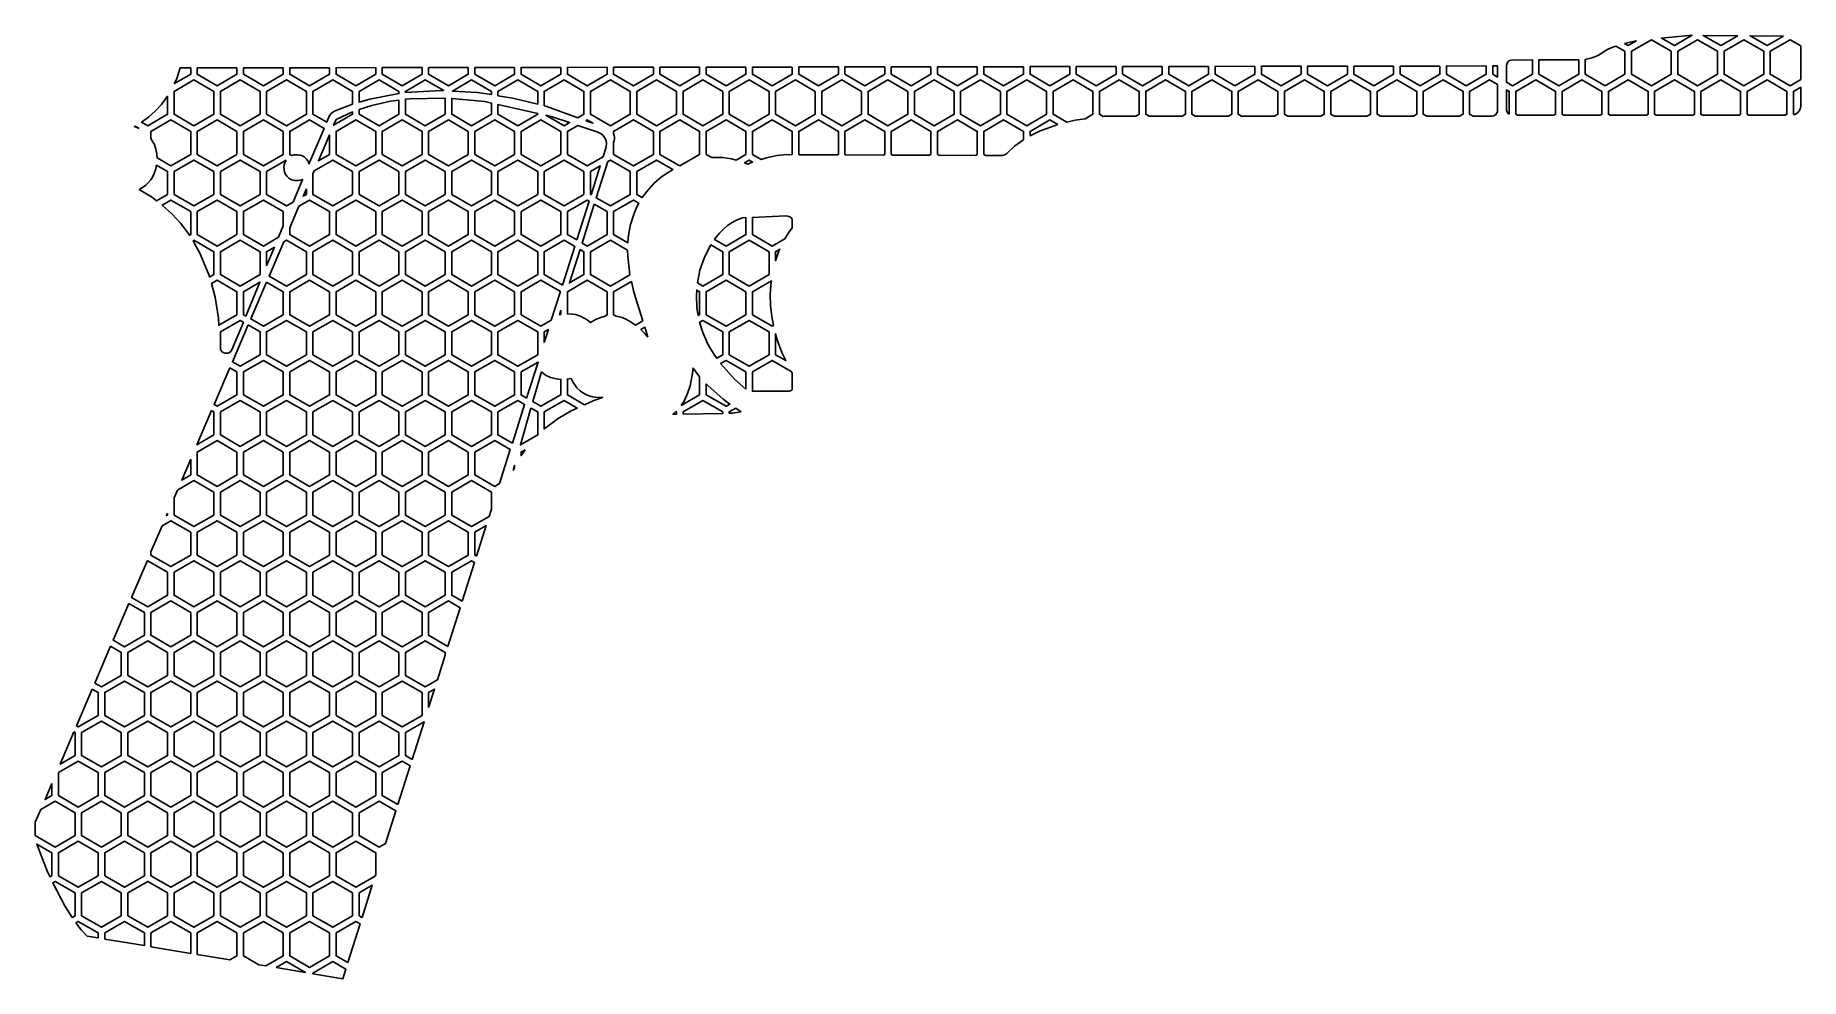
# Model space of a CAD drawing. Header units: millimetres. Extents: x 167 to 301, y -139 to -67.
import ezdxf

# ---------------------------------------------------------------- set-up
doc = ezdxf.new("R2010")
doc.units = ezdxf.units.MM

# ---------------------------------------------------------------- blocks, each defined once
blk = doc.blocks.new('HEX')
blk.add_lwpolyline([(1.516, 0.875), (0, 1.75), (-1.516, 0.875), (-1.516, -0.875), (0, -1.75), (1.516, -0.875)], close=True)

msp = doc.modelspace()

# ---------------------------------------------------------------- linework, layer by layer
for points in [[(287.998, -67.521), (288.902, -67.333), (288.288, -67.688), (287.998, -67.521)], [(293.173, -66.9), (291.819, -67.688), (290.823, -67.113), (293.173, -66.9)], [(296.663, -66.929), (295.35, -67.688), (293.997, -66.907), (296.663, -66.929)], [(300.143, -66.959), (298.881, -67.688), (297.581, -66.937), (300.143, -66.959)], [(301.448, -70.283), (300.646, -70.746), (299.131, -69.871), (299.131, -68.121), (300.646, -67.246), (301.448, -67.709), (301.448, -70.283)], [(285.736, -68.545), (285.966, -68.442), (286.187, -68.319), (286.595, -68.044), (286.855, -67.908), (287.183, -67.77), (287.344, -67.72), (288.038, -68.121), (288.038, -69.871), (286.522, -70.746), (285.007, -69.871), (285.007, -68.737), (285.497, -68.628), (285.736, -68.545)], [(177.504, -70.206), (177.768, -69.387), (178.574, -69.386), (178.574, -69.871), (177.332, -70.587), (177.504, -70.206)], [(182.105, -69.381), (182.105, -69.871), (180.589, -70.746), (179.074, -69.871), (179.074, -69.386), (182.105, -69.381)], [(185.636, -69.376), (185.636, -69.871), (184.121, -70.746), (182.605, -69.871), (182.605, -69.38), (185.636, -69.376)], [(189.167, -69.371), (189.167, -69.871), (187.652, -70.746), (186.136, -69.871), (186.136, -69.375), (189.167, -69.371)], [(192.698, -69.365), (192.698, -69.871), (191.183, -70.746), (189.667, -69.871), (189.667, -69.37), (192.698, -69.365)], [(196.229, -69.36), (196.229, -69.871), (194.714, -70.746), (193.198, -69.871), (193.198, -69.365), (196.229, -69.36)], [(199.76, -69.355), (199.76, -69.871), (198.245, -70.746), (196.729, -69.871), (196.729, -69.359), (199.76, -69.355)], [(203.292, -69.35), (203.292, -69.871), (201.776, -70.746), (200.26, -69.871), (200.26, -69.354), (203.292, -69.35)], [(206.823, -69.345), (206.823, -69.871), (205.307, -70.746), (203.792, -69.871), (203.792, -69.349), (206.823, -69.345)], [(210.354, -69.339), (210.354, -69.871), (208.838, -70.746), (207.323, -69.871), (207.323, -69.344), (210.354, -69.339)], [(213.885, -69.334), (213.885, -69.871), (212.369, -70.746), (210.854, -69.871), (210.854, -69.339), (213.885, -69.334)], [(217.416, -69.329), (217.416, -69.871), (215.9, -70.746), (214.385, -69.871), (214.385, -69.333), (217.416, -69.329)], [(220.947, -69.324), (220.947, -69.871), (219.431, -70.746), (217.916, -69.871), (217.916, -69.328), (220.947, -69.324)], [(224.478, -69.319), (224.478, -69.871), (222.963, -70.746), (221.447, -69.871), (221.447, -69.323), (224.478, -69.319)], [(228.009, -69.313), (228.009, -69.871), (226.494, -70.746), (224.978, -69.871), (224.978, -69.318), (228.009, -69.313)], [(231.54, -69.308), (231.54, -69.871), (230.025, -70.746), (228.509, -69.871), (228.509, -69.313), (231.54, -69.308)], [(235.071, -69.303), (235.071, -69.871), (233.556, -70.746), (232.04, -69.871), (232.04, -69.307), (235.071, -69.303)], [(238.602, -69.298), (238.602, -69.871), (237.087, -70.746), (235.571, -69.871), (235.571, -69.302), (238.602, -69.298)], [(242.134, -69.293), (242.134, -69.871), (240.618, -70.746), (239.102, -69.871), (239.102, -69.297), (242.134, -69.293)], [(245.665, -69.287), (245.665, -69.871), (244.149, -70.746), (242.634, -69.871), (242.634, -69.292), (245.665, -69.287)], [(249.196, -69.282), (249.196, -69.871), (247.68, -70.746), (246.165, -69.871), (246.165, -69.287), (249.196, -69.282)], [(252.727, -69.277), (252.727, -69.871), (251.211, -70.746), (249.696, -69.871), (249.696, -69.281), (252.727, -69.277)], [(256.258, -69.272), (256.258, -69.871), (254.742, -70.746), (253.227, -69.871), (253.227, -69.276), (256.258, -69.272)], [(259.789, -69.266), (259.789, -69.871), (258.273, -70.746), (256.758, -69.871), (256.758, -69.271), (259.789, -69.266)], [(263.32, -69.261), (263.32, -69.871), (261.804, -70.746), (260.289, -69.871), (260.289, -69.266), (263.32, -69.261)], [(266.851, -69.256), (266.851, -69.871), (265.336, -70.746), (263.82, -69.871), (263.82, -69.261), (266.851, -69.256)], [(270.382, -69.251), (270.382, -69.871), (268.867, -70.746), (267.351, -69.871), (267.351, -69.255), (270.382, -69.251)], [(273.913, -69.246), (273.913, -69.871), (272.398, -70.746), (270.882, -69.871), (270.882, -69.25), (273.913, -69.246)], [(277.444, -69.24), (277.444, -69.871), (275.929, -70.746), (274.413, -69.871), (274.413, -69.245), (277.444, -69.24)], [(278.316, -69.239), (278.315, -70.085), (277.944, -69.871), (277.944, -69.24), (278.316, -69.239)], [(279.006, -69.172), (279.038, -69.045), (279.104, -68.936), (279.234, -68.828), (279.356, -68.784), (280.975, -68.771), (280.975, -69.871), (279.46, -70.746), (279.006, -70.483), (279.006, -69.172)], [(284.507, -68.765), (284.507, -69.871), (282.991, -70.746), (281.475, -69.871), (281.475, -68.77), (284.507, -68.765)], [(190.933, -72.155), (189.589, -72.669), (189.434, -72.755), (189.3, -72.868), (189.189, -73.005), (189.144, -73.081), (188.952, -73.535), (187.902, -72.929), (187.902, -71.179), (189.417, -70.304), (190.933, -71.179), (190.933, -72.155)], [(192.25, -71.762), (191.433, -72.006), (191.433, -71.179), (192.948, -70.304), (194.464, -71.179), (194.464, -71.35), (192.25, -71.762)], [(197.728, -71.104), (194.975, -71.255), (194.964, -71.257), (194.964, -71.179), (196.479, -70.304), (197.881, -71.113), (197.728, -71.104)], [(200.469, -71.262), (198.543, -71.151), (200.01, -70.304), (201.526, -71.179), (201.526, -71.428), (200.469, -71.262)], [(203.159, -71.685), (202.026, -71.507), (202.026, -71.179), (203.542, -70.304), (205.057, -71.179), (205.057, -72.152), (203.159, -71.685)], [(205.762, -72.326), (205.557, -72.275), (205.557, -71.179), (207.073, -70.304), (208.588, -71.179), (208.588, -72.929), (208.13, -73.193), (205.762, -72.326)], [(246.088, -73.373), (245.444, -73.532), (244.399, -72.929), (244.399, -71.179), (245.915, -70.304), (247.43, -71.179), (247.43, -72.929), (246.834, -73.273), (246.088, -73.373)], [(248.326, -73.073), (248.207, -73.089), (247.93, -72.929), (247.93, -71.179), (249.446, -70.304), (250.961, -71.179), (250.961, -72.929), (250.711, -73.073), (248.326, -73.073)], [(251.712, -73.074), (251.461, -72.929), (251.461, -71.179), (252.977, -70.304), (254.492, -71.179), (254.492, -72.929), (254.24, -73.074), (251.712, -73.074)], [(255.245, -73.075), (254.992, -72.929), (254.992, -71.179), (256.508, -70.304), (258.023, -71.179), (258.023, -72.929), (257.769, -73.075), (255.245, -73.075)], [(258.778, -73.076), (258.523, -72.929), (258.523, -71.179), (260.039, -70.304), (261.554, -71.179), (261.554, -72.929), (261.299, -73.076), (258.778, -73.076)], [(262.311, -73.076), (262.054, -72.929), (262.054, -71.179), (263.57, -70.304), (265.086, -71.179), (265.086, -72.929), (264.828, -73.077), (262.311, -73.076)], [(265.843, -73.077), (265.586, -72.929), (265.586, -71.179), (267.101, -70.304), (268.617, -71.179), (268.617, -72.929), (268.358, -73.078), (265.843, -73.077)], [(269.376, -73.078), (269.117, -72.929), (269.117, -71.179), (270.632, -70.304), (272.148, -71.179), (272.148, -72.929), (271.887, -73.079), (269.376, -73.078)], [(272.909, -73.079), (272.648, -72.929), (272.648, -71.179), (274.163, -70.304), (275.679, -71.179), (275.679, -72.929), (275.417, -73.08), (272.909, -73.079)], [(278.306, -72.71), (278.259, -72.838), (278.145, -72.976), (278.029, -73.046), (277.895, -73.081), (276.441, -73.08), (276.179, -72.929), (276.179, -71.179), (277.694, -70.304), (278.315, -70.662), (278.306, -72.71)], [(279.21, -72.929), (279.132, -72.875), (279.056, -72.773), (279.006, -72.607), (279.006, -71.061), (279.21, -71.179), (279.21, -72.929)], [(279.836, -73.002), (279.71, -72.929), (279.71, -71.179), (281.225, -70.304), (282.741, -71.179), (282.741, -72.929), (282.615, -73.001), (279.836, -73.002)], [(283.367, -73.001), (283.241, -72.929), (283.241, -71.179), (284.757, -70.304), (286.272, -71.179), (286.272, -72.929), (286.147, -73.001), (283.367, -73.001)], [(286.897, -73.001), (286.772, -72.929), (286.772, -71.179), (288.288, -70.304), (289.803, -71.179), (289.803, -72.929), (289.678, -73.001), (286.897, -73.001)], [(290.428, -73.001), (290.303, -72.929), (290.303, -71.179), (291.819, -70.304), (293.334, -71.179), (293.334, -72.929), (293.21, -73), (290.428, -73.001)], [(293.959, -73), (293.834, -72.929), (293.834, -71.179), (295.35, -70.304), (296.865, -71.179), (296.865, -72.929), (296.742, -73), (293.959, -73)], [(297.489, -73), (297.365, -72.929), (297.365, -71.179), (298.881, -70.304), (300.396, -71.179), (300.396, -72.929), (300.273, -73), (297.489, -73)], [(301.448, -72.317), (301.396, -72.536), (301.327, -72.666), (301.236, -72.779), (301.124, -72.873), (300.996, -72.943), (300.951, -72.96), (300.896, -72.929), (300.896, -71.179), (301.448, -70.86), (301.448, -72.317)], [(175.355, -73.145), (175.865, -72.696), (176.344, -72.182), (176.808, -71.556), (176.808, -72.929), (175.293, -73.804), (174.826, -73.534), (175.355, -73.145)], [(189.674, -73.319), (190.933, -72.747), (190.933, -72.929), (189.482, -73.766), (189.674, -73.319)], [(192.405, -72.253), (193.83, -71.936), (194.464, -71.851), (194.464, -72.929), (192.948, -73.804), (191.433, -72.929), (191.433, -72.572), (192.405, -72.253)], [(195.276, -71.744), (197.995, -71.685), (197.995, -72.929), (196.479, -73.804), (194.964, -72.929), (194.964, -71.785), (195.276, -71.744)], [(201.026, -71.958), (201.526, -72.07), (201.526, -72.929), (200.01, -73.804), (198.495, -72.929), (198.495, -71.712), (201.026, -71.958)], [(205.057, -72.862), (205.057, -72.929), (203.542, -73.804), (202.026, -72.929), (202.026, -72.182), (205.057, -72.862)], [(174.631, -73.999), (174.282, -73.87), (174.343, -73.833), (174.631, -73.999)], [(175.989, -75.962), (175.918, -75.592), (175.799, -75.237), (175.721, -75.067), (175.543, -74.767), (175.543, -74.237), (177.058, -73.362), (178.574, -74.237), (178.574, -75.987), (177.058, -76.862), (176.007, -76.255), (175.989, -75.962)], [(187.602, -76.729), (187.537, -76.541), (187.414, -76.339), (187.24, -76.174), (187.096, -76.092), (186.93, -76.036), (186.741, -76.01), (186.48, -76.025), (186.292, -76.077), (186.136, -75.987), (186.136, -74.237), (187.652, -73.362), (188.756, -73.999), (187.602, -76.729)], [(206.095, -73.095), (207.491, -73.562), (207.073, -73.804), (205.685, -73.003), (206.095, -73.095)], [(209.91, -74.424), (210.049, -74.551), (210.205, -74.78), (210.271, -74.953), (210.303, -75.137), (210.285, -75.421), (210.05, -76.162), (208.838, -76.862), (207.323, -75.987), (207.323, -74.237), (208.124, -73.774), (209.655, -74.286), (209.91, -74.424)], [(208.742, -73.417), (208.838, -73.362), (209.27, -73.611), (208.742, -73.417)], [(210.898, -74.948), (210.919, -74.811), (210.919, -74.673), (210.898, -74.537), (210.854, -74.404), (210.854, -74.237), (212.369, -73.362), (213.885, -74.237), (213.885, -75.987), (212.369, -76.862), (210.854, -75.987), (210.854, -75.09), (210.898, -74.948)], [(215.899, -76.861), (214.385, -75.987), (214.385, -74.237), (215.9, -73.362), (217.416, -74.237), (217.416, -75.987), (215.899, -76.861)], [(219.837, -76.323), (219.178, -76.234), (218.515, -76.217), (218.34, -76.232), (217.916, -75.987), (217.916, -74.237), (219.431, -73.362), (220.947, -74.237), (220.947, -75.987), (220.203, -76.416), (219.837, -76.323)], [(224.063, -76.007), (223.304, -76.075), (222.517, -76.241), (222.101, -76.364), (221.447, -75.987), (221.447, -74.237), (222.963, -73.362), (224.478, -74.237), (224.478, -75.987), (224.44, -76.009), (224.063, -76.007)], [(225.021, -76.011), (224.978, -75.987), (224.978, -74.237), (226.494, -73.362), (228.009, -74.237), (228.009, -75.987), (227.945, -76.023), (225.021, -76.011)], [(228.577, -76.026), (228.509, -75.987), (228.509, -74.237), (230.025, -73.362), (231.54, -74.237), (231.54, -75.987), (231.451, -76.038), (228.577, -76.026)], [(232.134, -76.041), (232.04, -75.987), (232.04, -74.237), (233.556, -73.362), (235.071, -74.237), (235.071, -75.987), (234.957, -76.053), (232.134, -76.041)], [(235.691, -76.056), (235.571, -75.987), (235.571, -74.237), (237.087, -73.362), (238.602, -74.237), (238.602, -75.987), (238.463, -76.067), (235.691, -76.056)], [(242.134, -74.869), (241.443, -75.371), (240.859, -75.924), (240.757, -75.998), (240.643, -76.049), (240.52, -76.076), (239.248, -76.071), (239.102, -75.987), (239.102, -74.237), (240.618, -73.362), (242.134, -74.237), (242.134, -74.869)], [(244.744, -73.705), (243.346, -74.215), (242.634, -74.568), (242.634, -74.237), (244.149, -73.362), (244.744, -73.705)], [(189.167, -74.502), (189.167, -75.987), (188.323, -76.474), (189.167, -74.502)], [(185.859, -76.435), (185.762, -76.63), (185.715, -76.796), (185.695, -76.968), (185.701, -77.14), (185.734, -77.308), (185.794, -77.468), (185.935, -77.681), (186.063, -77.798), (186.22, -77.891), (186.403, -77.954), (186.506, -77.973), (186.837, -77.974), (186.981, -77.943), (187.11, -77.894), (186.391, -79.628), (185.886, -79.92), (184.371, -79.045), (184.371, -77.295), (185.859, -76.435)], [(187.994, -77.241), (189.417, -76.42), (190.933, -77.295), (190.933, -79.045), (189.417, -79.92), (187.902, -79.045), (187.902, -77.458), (187.994, -77.241)], [(210.398, -76.539), (210.604, -76.42), (212.119, -77.295), (212.119, -79.045), (210.604, -79.92), (209.529, -79.299), (210.398, -76.539)], [(215.211, -77.229), (214.539, -77.686), (213.923, -78.215), (213.375, -78.816), (213.036, -79.286), (212.619, -79.045), (212.619, -77.295), (214.135, -76.42), (215.38, -77.139), (215.211, -77.229)], [(221.251, -76.656), (221.121, -76.73), (220.843, -76.624), (221.197, -76.42), (221.459, -76.571), (221.251, -76.656)], [(175.573, -79.224), (174.653, -78.658), (174.828, -78.566), (175.141, -78.344), (175.28, -78.216), (175.521, -77.93), (175.624, -77.774), (175.793, -77.442), (175.915, -77.087), (175.969, -76.81), (176.808, -77.295), (176.808, -79.045), (175.975, -79.526), (175.573, -79.224)], [(209.129, -79.068), (209.088, -79.045), (209.088, -77.295), (209.826, -76.869), (209.129, -79.068)], [(178.373, -81.991), (177.796, -81.238), (177.14, -80.521), (176.408, -79.853), (177.058, -79.478), (178.574, -80.353), (178.574, -82.103), (178.48, -82.157), (178.373, -81.991)], [(185.281, -82.308), (184.121, -82.978), (182.605, -82.103), (182.605, -80.353), (184.121, -79.478), (185.636, -80.353), (185.636, -81.45), (185.281, -82.308)], [(186.835, -79.949), (187.652, -79.478), (189.167, -80.353), (189.167, -82.103), (187.652, -82.978), (186.136, -82.103), (186.136, -81.582), (186.835, -79.949)], [(187.402, -78.626), (187.402, -79.045), (187.163, -79.182), (187.402, -78.626)], [(208.037, -82.515), (207.323, -82.103), (207.323, -80.353), (208.838, -79.478), (208.974, -79.556), (208.037, -82.515)], [(212.605, -80.044), (212.414, -80.487), (212.125, -81.408), (211.962, -82.363), (211.938, -82.729), (210.854, -82.103), (210.854, -80.353), (212.369, -79.478), (212.779, -79.714), (212.605, -80.044)], [(209.375, -79.788), (210.354, -80.353), (210.354, -82.103), (208.838, -82.978), (208.442, -82.749), (209.375, -79.788)], [(218.662, -82.324), (218.932, -81.998), (219.227, -81.696), (219.549, -81.422), (219.898, -81.182), (220.276, -80.981), (220.683, -80.824), (220.947, -80.813), (220.947, -82.103), (219.431, -82.978), (218.561, -82.475), (218.662, -82.324)], [(224.005, -80.676), (224.138, -80.695), (224.294, -80.76), (224.392, -80.835), (224.478, -80.94), (224.478, -81.599), (224.201, -81.975), (223.928, -82.421), (222.963, -82.978), (221.447, -82.103), (221.447, -80.79), (224.005, -80.676)], [(179.983, -85.229), (179.309, -83.579), (178.876, -82.774), (178.75, -82.578), (178.824, -82.536), (180.339, -83.411), (180.339, -85.161), (180.015, -85.348), (179.983, -85.229)], [(184.371, -84.503), (184.371, -83.411), (184.966, -83.067), (184.371, -84.503)], [(185.676, -82.657), (185.886, -82.536), (187.402, -83.411), (187.402, -85.161), (185.886, -86.036), (184.558, -85.269), (185.676, -82.657)], [(206.945, -85.962), (205.557, -85.161), (205.557, -83.411), (207.073, -82.536), (207.882, -83.003), (206.945, -85.962)], [(208.289, -83.238), (208.588, -83.411), (208.588, -85.161), (207.482, -85.799), (208.289, -83.238)], [(211.925, -83.752), (212.091, -85.177), (210.604, -86.036), (209.088, -85.161), (209.088, -83.411), (210.604, -82.536), (211.92, -83.296), (211.925, -83.752)], [(217.242, -85.791), (217.441, -84.821), (217.757, -83.903), (218.194, -83.025), (218.283, -82.892), (219.181, -83.411), (219.181, -85.161), (217.666, -86.036), (217.242, -85.791)], [(223.471, -83.358), (223.213, -84.105), (223.213, -83.411), (223.537, -83.223), (223.471, -83.358)], [(180.692, -88.49), (180.432, -86.885), (180.151, -85.847), (180.589, -85.594), (182.105, -86.469), (182.105, -88.219), (180.719, -89.019), (180.692, -88.49)], [(182.787, -88.324), (182.605, -88.219), (182.605, -86.469), (183.855, -85.747), (182.787, -88.324)], [(184.36, -85.732), (185.636, -86.469), (185.636, -88.219), (184.121, -89.094), (183.158, -88.538), (184.36, -85.732)], [(206.097, -88.638), (205.307, -89.094), (203.792, -88.219), (203.792, -86.469), (205.307, -85.594), (206.79, -86.45), (206.097, -88.638)], [(209.945, -88.396), (209.519, -88.564), (209.084, -88.824), (208.842, -88.619), (208.614, -88.474), (208.314, -88.332), (207.943, -88.217), (207.732, -88.178), (207.323, -88.154), (207.323, -86.469), (208.838, -85.594), (210.354, -86.469), (210.354, -88.219), (210.125, -88.351), (209.945, -88.396)], [(212.391, -86.493), (213.076, -88.686), (212.517, -89.008), (212.152, -88.755), (211.838, -88.586), (211.499, -88.446), (211.049, -88.332), (210.854, -88.219), (210.854, -86.469), (212.207, -85.687), (212.391, -86.493)], [(222.848, -85.947), (222.808, -86.71), (222.829, -87.515), (222.92, -88.358), (223.052, -89.042), (222.963, -89.094), (221.447, -88.219), (221.447, -86.469), (222.889, -85.636), (222.848, -85.947)], [(217.209, -87.691), (217.167, -86.728), (217.198, -86.343), (217.416, -86.469), (217.416, -88.219), (217.31, -88.28), (217.209, -87.691)], [(181.714, -90.913), (181.635, -91.022), (181.538, -91.1), (181.427, -91.147), (181.31, -91.165), (181.192, -91.155), (181.044, -91.1), (180.948, -91.03), (180.873, -90.936), (180.839, -90.867), (180.839, -89.527), (182.355, -88.652), (182.594, -88.79), (181.714, -90.913)], [(206.72, -88.22), (206.823, -87.894), (206.823, -88.203), (206.72, -88.22)], [(218.542, -91.298), (218.054, -90.47), (217.653, -89.575), (217.417, -88.795), (217.666, -88.652), (219.181, -89.527), (219.181, -91.277), (218.718, -91.544), (218.542, -91.298)], [(182.96, -89.001), (183.871, -89.527), (183.871, -91.277), (182.355, -92.152), (181.759, -91.807), (182.96, -89.001)], [(205.557, -90.342), (205.557, -89.527), (205.873, -89.344), (205.557, -90.342)], [(213.464, -89.929), (213.261, -89.685), (212.929, -89.348), (213.229, -89.175), (213.464, -89.929)], [(223.344, -90.149), (223.692, -91.093), (223.983, -91.722), (223.213, -91.277), (223.213, -89.679), (223.344, -90.149)], [(181.56, -92.27), (182.105, -92.585), (182.105, -94.335), (180.589, -95.21), (180.359, -95.077), (181.56, -92.27)], [(204.214, -94.579), (203.792, -94.335), (203.792, -92.585), (205.083, -91.839), (204.214, -94.579)], [(205.336, -92.59), (205.663, -92.826), (206.042, -93.006), (206.251, -93.072), (206.474, -93.12), (206.823, -93.155), (206.823, -94.335), (205.307, -95.21), (204.687, -94.852), (205.336, -92.59)], [(216.011, -95.146), (216.225, -94.808), (216.497, -94.223), (216.687, -93.643), (216.876, -92.679), (216.912, -92.294), (216.935, -92.307), (217.416, -92.954), (217.416, -94.335), (216.011, -95.146)], [(220.947, -93.913), (220.066, -93.148), (219.01, -91.953), (219.431, -91.71), (220.947, -92.585), (220.947, -93.913)], [(224.478, -92.664), (224.478, -93.951), (224.407, -93.992), (224.237, -94.052), (224.144, -94.064), (221.447, -94.066), (221.447, -92.585), (222.963, -91.71), (224.412, -92.547), (224.478, -92.664)], [(208.632, -95.091), (207.323, -94.335), (207.323, -93.136), (207.607, -93.085), (207.755, -93.384), (207.94, -93.66), (208.048, -93.788), (208.29, -94.02), (208.426, -94.123), (208.726, -94.299), (209.065, -94.432), (209.249, -94.48), (209.646, -94.537), (210.004, -94.537), (209.354, -94.762), (208.632, -95.091)], [(218.005, -93.6), (219.205, -94.664), (219.732, -95.036), (219.431, -95.21), (217.916, -94.335), (217.916, -93.503), (218.005, -93.6)], [(180.161, -95.54), (180.339, -95.643), (180.339, -97.393), (179.048, -98.138), (180.161, -95.54)], [(203.122, -98.026), (202.026, -97.393), (202.026, -95.643), (203.542, -94.768), (204.06, -95.067), (203.122, -98.026)], [(204.545, -95.347), (205.057, -95.643), (205.057, -97.393), (203.74, -98.153), (204.545, -95.347)], [(207.608, -95.557), (206.622, -96.15), (205.633, -96.89), (205.557, -96.962), (205.557, -95.643), (207.073, -94.768), (208.073, -95.345), (207.608, -95.557)], [(215.606, -95.617), (215.65, -95.643), (215.65, -95.808), (215.374, -95.813), (215.606, -95.617)], [(216.15, -95.8), (216.15, -95.643), (217.666, -94.768), (219.181, -95.643), (219.181, -95.751), (216.15, -95.8)], [(220.574, -95.63), (219.892, -95.74), (219.681, -95.743), (219.681, -95.643), (220.182, -95.354), (220.574, -95.63)], [(202.144, -101.113), (201.776, -101.326), (200.26, -100.451), (200.26, -98.701), (201.776, -97.826), (202.968, -98.514), (202.144, -101.113)], [(178.574, -99.246), (178.574, -100.451), (177.889, -100.846), (178.574, -99.246)], [(204.098, -98.524), (203.792, -98.967), (203.792, -98.701), (204.098, -98.524)], [(177.561, -101.613), (178.824, -100.884), (180.339, -101.759), (180.339, -103.509), (178.824, -104.384), (177.308, -103.509), (177.308, -102.202), (177.561, -101.613)], [(201.354, -103.608), (200.01, -104.384), (198.495, -103.509), (198.495, -101.759), (200.01, -100.884), (201.526, -101.759), (201.526, -103.064), (201.354, -103.608)], [(203.178, -100.11), (203.292, -99.715), (203.292, -99.877), (203.178, -100.11)], [(176.808, -103.37), (176.808, -103.509), (176.73, -103.554), (176.808, -103.37)], [(176.401, -104.321), (177.058, -103.942), (178.574, -104.817), (178.574, -106.567), (177.058, -107.442), (175.543, -106.567), (175.543, -106.326), (176.401, -104.321)], [(200.392, -106.643), (200.26, -106.567), (200.26, -104.817), (201.13, -104.315), (200.392, -106.643)], [(175.242, -107.029), (175.293, -107), (176.808, -107.875), (176.808, -109.625), (175.293, -110.5), (174.061, -109.788), (175.242, -107.029)], [(199.3, -110.09), (198.495, -109.625), (198.495, -107.875), (200.01, -107), (200.237, -107.131), (199.3, -110.09)], [(173.862, -110.251), (175.043, -110.933), (175.043, -112.683), (173.527, -113.558), (172.661, -113.058), (173.862, -110.251)], [(198.208, -113.536), (196.729, -112.683), (196.729, -110.933), (198.245, -110.058), (199.145, -110.578), (198.208, -113.536)], [(197.401, -116.084), (196.479, -116.616), (194.964, -115.741), (194.964, -113.991), (196.479, -113.116), (197.995, -113.991), (197.995, -114.208), (197.401, -116.084)], [(172.463, -113.521), (173.277, -113.991), (173.277, -115.741), (171.762, -116.616), (171.261, -116.327), (172.463, -113.521)], [(171.063, -116.79), (171.512, -117.049), (171.512, -118.799), (169.996, -119.674), (169.862, -119.596), (171.063, -116.79)], [(196.729, -118.202), (196.729, -117.049), (197.177, -116.791), (196.729, -118.202)], [(195.477, -122.153), (194.964, -121.857), (194.964, -120.107), (196.386, -119.286), (195.477, -122.153)], [(169.664, -120.059), (169.746, -120.107), (169.746, -121.857), (168.614, -122.51), (169.664, -120.059)], [(194.385, -125.6), (193.198, -124.915), (193.198, -123.165), (194.714, -122.29), (195.323, -122.642), (194.385, -125.6)], [(167.981, -123.99), (167.981, -124.915), (167.455, -125.218), (167.981, -123.99)], [(167.127, -125.985), (168.231, -125.348), (169.746, -126.223), (169.746, -127.973), (168.231, -128.848), (166.715, -127.973), (166.715, -126.946), (167.127, -125.985)], [(193.448, -128.56), (192.948, -128.848), (191.433, -127.973), (191.433, -126.223), (192.948, -125.348), (194.231, -126.088), (193.448, -128.56)], [(167.648, -130.741), (166.825, -128.614), (167.981, -129.281), (167.981, -131.031), (167.837, -131.114), (167.648, -130.741)], [(192.657, -131.055), (191.183, -131.906), (189.667, -131.031), (189.667, -129.281), (191.183, -128.406), (192.698, -129.281), (192.698, -130.925), (192.657, -131.055)], [(168.99, -133.392), (168.063, -131.561), (168.231, -131.464), (169.746, -132.339), (169.746, -134.089), (169.529, -134.215), (168.99, -133.392)], [(191.655, -134.217), (191.433, -134.089), (191.433, -132.339), (192.433, -131.761), (191.655, -134.217)], [(170.665, -135.636), (170.222, -135.16), (169.805, -134.633), (169.996, -134.522), (171.512, -135.397), (171.512, -135.777), (170.665, -135.636)], [(172.012, -135.861), (172.012, -135.397), (173.527, -134.522), (175.043, -135.397), (175.043, -136.366), (172.012, -135.861)], [(175.543, -136.449), (175.543, -135.397), (177.058, -134.522), (178.574, -135.397), (178.574, -136.954), (175.543, -136.449)], [(179.074, -137.038), (179.074, -135.397), (180.589, -134.522), (182.105, -135.397), (182.105, -137.147), (181.573, -137.454), (179.074, -137.038)], [(183.772, -137.821), (182.605, -137.147), (182.605, -135.397), (184.121, -134.522), (185.636, -135.397), (185.636, -137.147), (184.313, -137.911), (183.772, -137.821)], [(190.563, -137.664), (189.667, -137.147), (189.667, -135.397), (191.183, -134.522), (191.5, -134.705), (190.563, -137.664)], [(185.089, -138.04), (185.886, -137.58), (187.33, -138.414), (185.089, -138.04)], [(190.175, -138.888), (187.902, -138.509), (187.902, -138.455), (189.417, -137.58), (190.408, -138.152), (190.175, -138.888)]]:
    msp.add_lwpolyline(points, close=True)

# ---------------------------------------------------------------- block references
for p in [(290.053, -68.996), (293.584, -68.996), (297.115, -68.996), (178.824, -72.054), (182.355, -72.054), (185.886, -72.054), (210.604, -72.054), (214.135, -72.054), (217.666, -72.054), (221.197, -72.054), (224.728, -72.054), (228.259, -72.054), (231.79, -72.054), (235.321, -72.054), (238.852, -72.054), (242.384, -72.054), (180.589, -75.112), (184.121, -75.112), (191.183, -75.112), (194.714, -75.112), (198.245, -75.112), (201.776, -75.112), (205.307, -75.112), (178.824, -78.17), (182.355, -78.17), (192.948, -78.17), (196.479, -78.17), (200.01, -78.17), (203.542, -78.17), (207.073, -78.17), (180.589, -81.228), (191.183, -81.228), (194.714, -81.228), (198.245, -81.228), (201.776, -81.228), (205.307, -81.228), (182.355, -84.286), (189.417, -84.286), (192.948, -84.286), (196.479, -84.286), (200.01, -84.286), (203.542, -84.286), (221.197, -84.286), (187.652, -87.344), (191.183, -87.344), (194.714, -87.344), (198.245, -87.344), (201.776, -87.344), (219.431, -87.344), (185.886, -90.402), (189.417, -90.402), (192.948, -90.402), (196.479, -90.402), (200.01, -90.402), (203.542, -90.402), (221.197, -90.402), (184.121, -93.46), (187.652, -93.46), (191.183, -93.46), (194.714, -93.46), (198.245, -93.46), (201.776, -93.46), (182.355, -96.518), (185.886, -96.518), (189.417, -96.518), (192.948, -96.518), (196.479, -96.518), (200.01, -96.518), (180.589, -99.576), (184.121, -99.576), (187.652, -99.576), (191.183, -99.576), (194.714, -99.576), (198.245, -99.576), (182.355, -102.634), (185.886, -102.634), (189.417, -102.634), (192.948, -102.634), (196.479, -102.634), (180.589, -105.692), (184.121, -105.692), (187.652, -105.692), (191.183, -105.692), (194.714, -105.692), (198.245, -105.692), (178.824, -108.75), (182.355, -108.75), (185.886, -108.75), (189.417, -108.75), (192.948, -108.75), (196.479, -108.75), (177.058, -111.808), (180.589, -111.808), (184.121, -111.808), (187.652, -111.808), (191.183, -111.808), (194.714, -111.808), (175.293, -114.866), (178.824, -114.866), (182.355, -114.866), (185.886, -114.866), (189.417, -114.866), (192.948, -114.866), (173.527, -117.924), (177.058, -117.924), (180.589, -117.924), (184.121, -117.924), (187.652, -117.924), (191.183, -117.924), (194.714, -117.924), (171.762, -120.982), (175.293, -120.982), (178.824, -120.982), (182.355, -120.982), (185.886, -120.982), (189.417, -120.982), (192.948, -120.982), (169.996, -124.04), (173.527, -124.04), (177.058, -124.04), (180.589, -124.04), (184.121, -124.04), (187.652, -124.04), (191.183, -124.04), (171.762, -127.098), (175.293, -127.098), (178.824, -127.098), (182.355, -127.098), (185.886, -127.098), (189.417, -127.098), (169.996, -130.156), (173.527, -130.156), (177.058, -130.156), (180.589, -130.156), (184.121, -130.156), (187.652, -130.156), (171.762, -133.214), (175.293, -133.214), (178.824, -133.214), (182.355, -133.214), (185.886, -133.214), (189.417, -133.214), (187.652, -136.272)]:
    msp.add_blockref('HEX', p)

doc.saveas('drawing.dxf')
